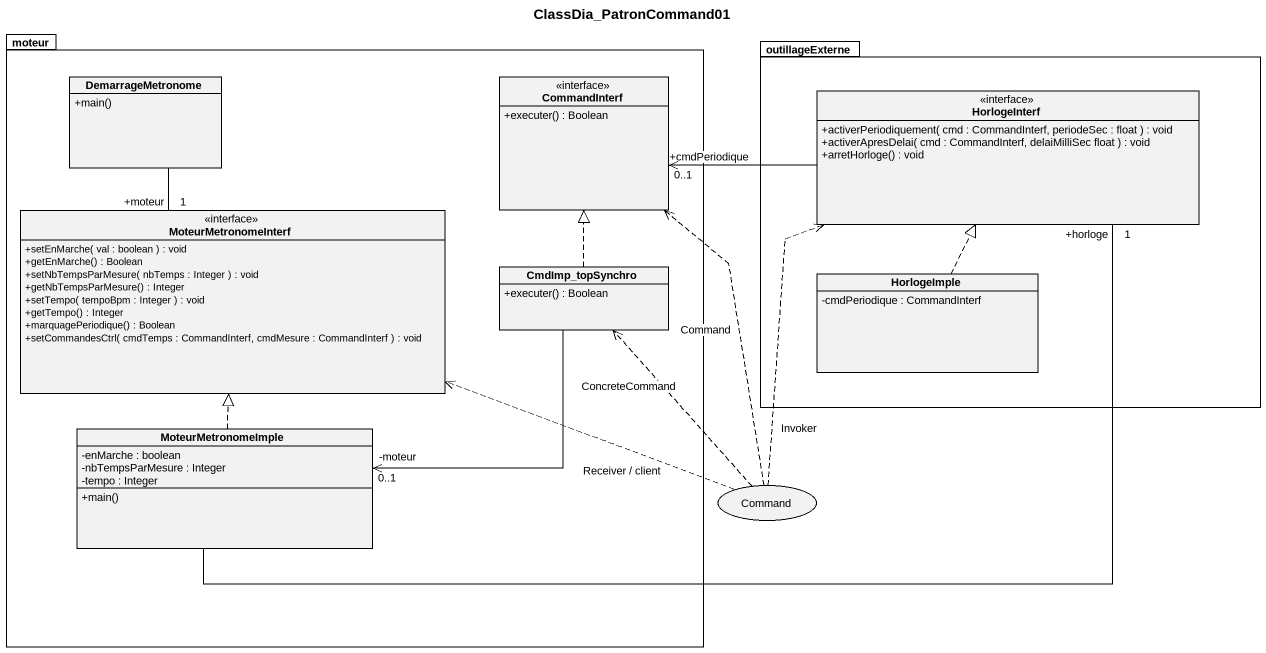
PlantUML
@startuml
title ClassDia_PatronCommand01
allowmixing
hide circle
hide empty members
skinparam classAttributeIconSize 0
package moteur {
  class DemarrageMetronome {
    +main()
  }
  interface CommandInterf {
    +executer() : Boolean
  }
  interface MoteurMetronomeInterf {
    +setEnMarche( val : boolean ) : void
    +getEnMarche() : Boolean
    +setNbTempsParMesure( nbTemps : Integer ) : void
    +getNbTempsParMesure() : Integer
    +setTempo( tempoBpm : Integer ) : void
    +getTempo() : Integer
    +marquagePeriodique() : Boolean
    +setCommandesCtrl( cmdTemps : CommandInterf, cmdMesure : CommandInterf ) : void
  }
  class CmdImp_topSynchro {
    +executer() : Boolean
  }
  class MoteurMetronomeImple {
    -enMarche : boolean
    -nbTempsParMesure : Integer
    -tempo : Integer
    +main()
  }
}
package outillageExterne {
  interface HorlogeInterf {
    +activerPeriodiquement( cmd : CommandInterf, periodeSec : float ) : void
    +activerApresDelai( cmd : CommandInterf, delaiMilliSec float ) : void
    +arretHorloge() : void
  }
  class HorlogeImple {
    -cmdPeriodique : CommandInterf
  }
}
usecase Command
DemarrageMetronome -- "+moteur\n1" MoteurMetronomeInterf
HorlogeInterf -left-> "+cmdPeriodique\n0..1" CommandInterf
CmdImp_topSynchro .up.|> CommandInterf
CmdImp_topSynchro -left-> "-moteur\n0..1" MoteurMetronomeImple
HorlogeImple .up.|> HorlogeInterf
MoteurMetronomeImple -right- "+horloge\n1" HorlogeInterf
MoteurMetronomeImple .up.|> MoteurMetronomeInterf
Command .up.> CommandInterf : Command
Command .up.> HorlogeInterf : Invoker
Command .left.> MoteurMetronomeInterf : Receiver / client
Command .up.> CmdImp_topSynchro : ConcreteCommand
@enduml
